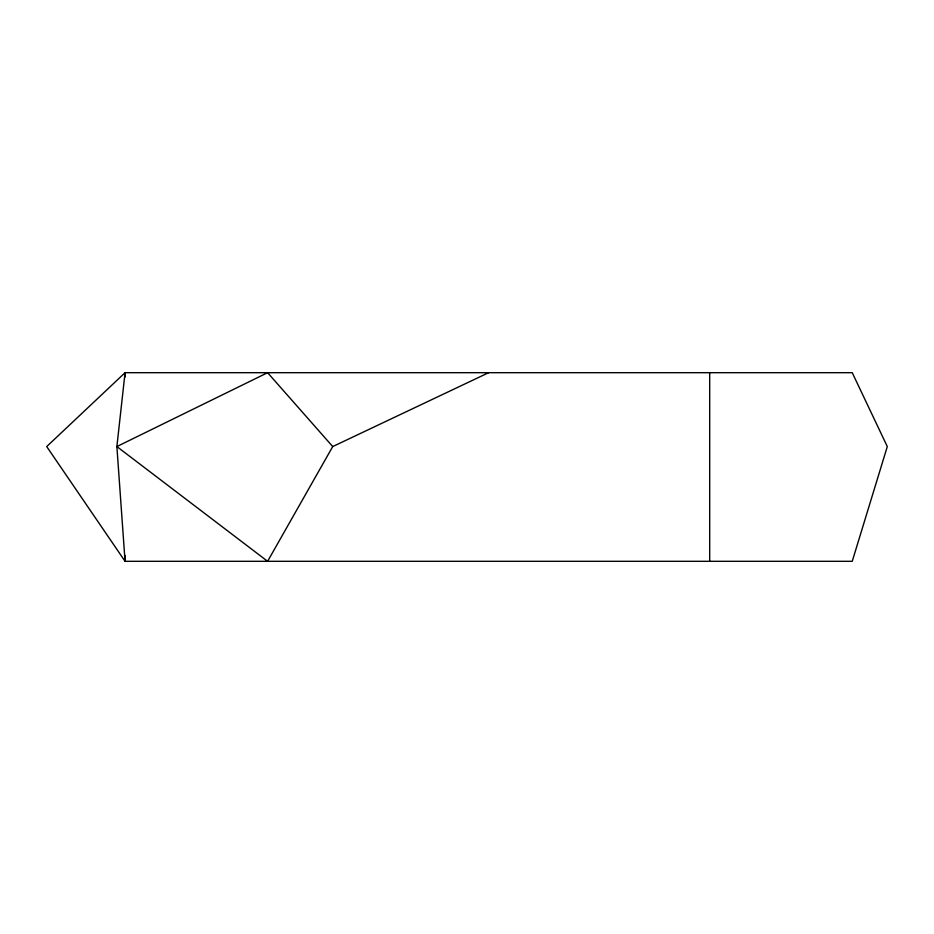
<?xml version="1.0" encoding="UTF-8"?>
<svg xmlns="http://www.w3.org/2000/svg" width="934" height="934" viewBox="0 0 934 934"><rect width="100%" height="100%" fill="white"/><g stroke="black" fill="none" stroke-linecap="round" stroke-linejoin="round"><path stroke-width="1.4" d="M488.657 372.689L332.726 446.569L267.614 561.311L116.878 446.569L125.063 372.689L852.24 372.689L887.3 446.569L852.24 561.311L125.063 561.311L46.7 446.569L125.063 372.689L125.063 377.044M332.726 446.569L267.614 372.689L116.878 446.569L125.063 561.311L125.063 555.508M709.688 372.689L709.688 561.311"/></g></svg>
